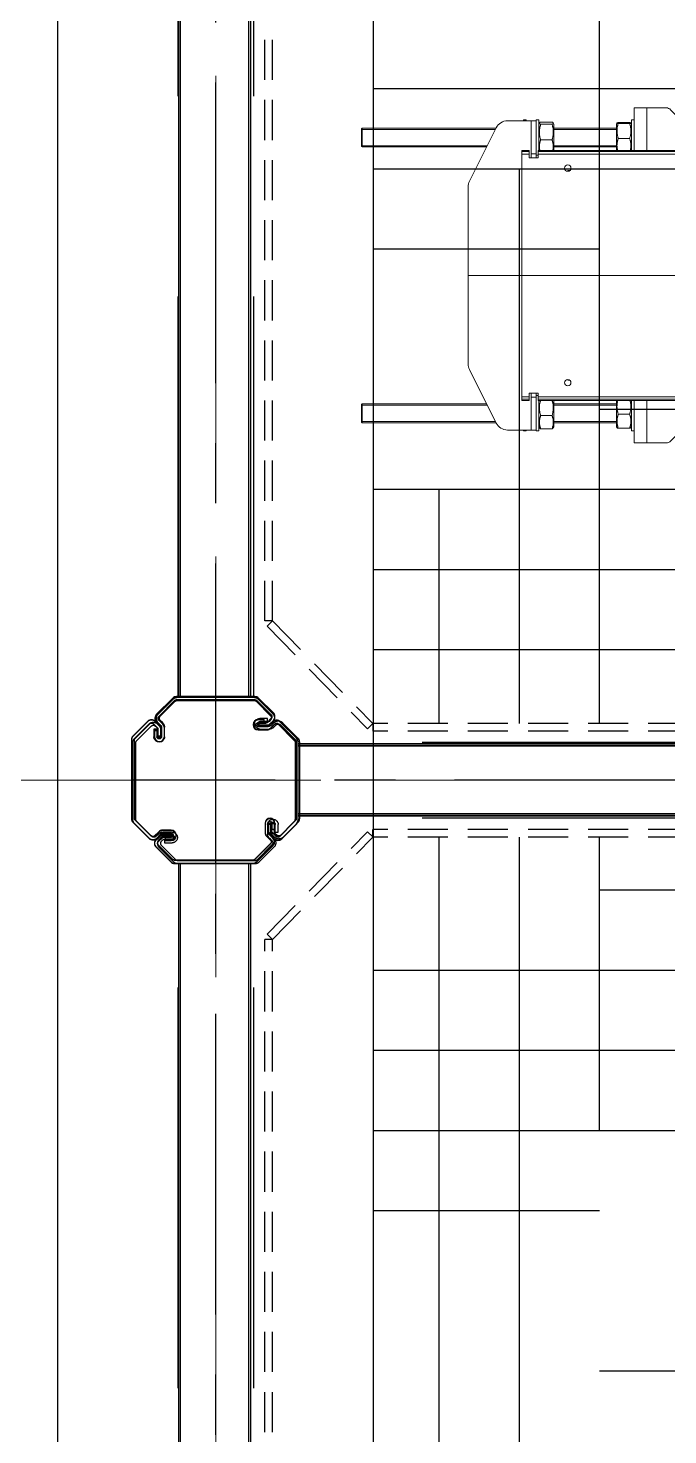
# Model space of a CAD drawing. Header units: millimetres. Extents: x 3220 to 226993, y 817 to 176024.
# Drawn here: x 25003 to 26017, y 69622 to 71851 of the extents above; entities that cross this region are included whole.
import ezdxf

# ---------------------------------------------------------------- set-up
doc = ezdxf.new("R2010")
doc.units = ezdxf.units.MM
for name, pattern in [('AXES', [50.8, 31.75, -6.35, 6.35, -6.35]), ('CENTER', [10.16, 6.35, -1.27, 1.27, -1.27]), ('GEN3', [6.25, 4.75, -1.5]), ('HIDDEN', [9.525, 6.35, -3.175])]:
    doc.linetypes.add(name, pattern=pattern)
doc.layers.add('3', color=6, linetype='GEN3')
doc.layers.add('cellule', color=7, linetype='Continuous')
doc.layers.add('Axe', color=1, linetype='AXES', lineweight=9)
doc.layers.add('Gewinde(DIN)', color=160, linetype='Continuous', lineweight=25)
for name, color, linetype, lineweight, true_color in [('Mittelpunktmarkierung(DIN)', 7, 'Continuous', 25, 0x3f3f3f), ('Sichtbare Kanten(DIN)', 7, 'Continuous', 50, 0x3f3f3f), ('Sichtbare tangentiale Kanten(DIN)', 7, 'Continuous', 50, 0x3f3f3f)]:
    doc.layers.add(name, color=color, linetype=linetype, lineweight=lineweight, true_color=true_color)

# ---------------------------------------------------------------- blocks, each defined once
blk = doc.blocks.new("SYST7ME D'AXE")
at = {"layer": 'Axe', "ltscale": 15}
for p, q in [((0, 18500), (0, -6500)), ((-500, -3000), (15500, -3000))]:
    blk.add_line(p, q, dxfattribs=at)
blk = doc.blocks.new('palplanche')
at = {"color": 1, "linetype": 'CENTER', "ltscale": 75}
for p, q in [((-2500, 2632.6), (-2500, -632)), ((642.3, 2500), (-2632, 2500)), ((640.8, -500), (-2632, -500))]:
    blk.add_line(p, q, dxfattribs=at)
at = {"color": 0, "linetype": 'HIDDEN', "ltscale": 100}
for p, q in [((-2581, 2594.3), (-2581, 2599.1)), ((-2567.6, 2588.3), (-2567.6, 2593.1)), ((-2411.7, 2568.8), (-2406.9, 2568.8)), ((-2405.7, 2582.2), (-2400.9, 2582.2)), ((368.5, 2560), (-2367.4, 2560)), ((-2587.1, 2432.4), (-2591.9, 2432.4)), ((368.5, 2440), (-2367.4, 2440)), ((-2593.1, 2419), (-2597.9, 2419)), ((-2431.2, 2412.9), (-2431.2, 2408.1)), ((-2417.8, 2406.9), (-2417.8, 2402.1)), ((-2559.4, 2368.6), (-2559.4, -367.4)), ((-2439.4, 2368.6), (-2439.4, -367.4)), ((-2581, -405.7), (-2581, -400.9)), ((-2567.6, -411.7), (-2567.6, -406.9)), ((-2405.7, -417.8), (-2400.9, -417.8)), ((-2411.7, -431.2), (-2406.9, -431.2)), ((367.1, -440), (-2367.4, -440)), ((-2587.1, -567.6), (-2591.9, -567.6)), ((367.1, -560), (-2367.4, -560)), ((-2593.1, -581), (-2597.9, -581)), ((-2431.2, -587.1), (-2431.2, -591.9)), ((-2417.8, -593.1), (-2417.8, -597.9))]:
    blk.add_line(p, q, dxfattribs=at)
at = {"color": 4, "linetype": 'ByBlock'}
blk.add_line((-2565, 2367.4), (-2502.4, 2367.4), dxfattribs=at)
at = {"color": 0, "linetype": 'HIDDEN', "ltscale": 100}
for points in [[(-2405.7, 2582.2), (-2405.7, 2570.2, -1), (-2412.9, 2570.2), (-2412.9, 2585.2, -0.198912), (-2411.5, 2588.6), (-2407.6, 2592.4, 0.414214), (-2407.6, 2606), (-2431.4, 2629.8, 0.198912), (-2438.2, 2632.6), (-2559.4, 2632.6, 0.198912), (-2566.2, 2629.8), (-2589.1, 2606.9, 0.414214), (-2589.1, 2593.3), (-2587, 2591.2, 0.198912), (-2580.2, 2588.3), (-2567.6, 2588.3)], [(-2400.9, 2582.2), (-2400.9, 2570.2, -1), (-2417.7, 2570.2), (-2417.7, 2585.2, -0.198912), (-2414.8, 2592), (-2411, 2595.8, 0.414214), (-2411, 2602.6), (-2434.8, 2626.4, 0.198912), (-2438.2, 2627.8), (-2559.4, 2627.8, 0.198912), (-2562.8, 2626.4), (-2585.7, 2603.5, 0.414214), (-2585.7, 2596.7), (-2583.6, 2594.6, 0.198912), (-2580.2, 2593.1), (-2567.6, 2593.1)], [(-2581, 2594.3), (-2569, 2594.3, -1), (-2569, 2587.1), (-2584, 2587.1, -0.198912), (-2587.4, 2588.6), (-2591.2, 2592.4, 0.414214), (-2604.8, 2592.4), (-2628.6, 2568.6, 0.198912), (-2631.4, 2561.8), (-2631.4, 2440.6, 0.198912), (-2628.6, 2433.8), (-2605.7, 2410.9, 0.414214), (-2592.1, 2410.9), (-2590, 2413, 0.198912), (-2587.1, 2419.8), (-2587.1, 2432.4)], [(-2581, 2599.1), (-2569, 2599.1, -1), (-2569, 2582.3), (-2584, 2582.3, -0.198912), (-2590.8, 2585.2), (-2594.6, 2589, 0.414214), (-2601.4, 2589), (-2625.2, 2565.2, 0.198912), (-2626.6, 2561.8), (-2626.6, 2440.6, 0.198912), (-2625.2, 2437.2), (-2602.3, 2414.3, 0.414214), (-2595.5, 2414.3), (-2593.4, 2416.4, 0.198912), (-2591.9, 2419.8), (-2591.9, 2432.4)], [(-2417.8, 2402.1), (-2429.8, 2402.1, -1), (-2429.8, 2418.9), (-2414.8, 2418.9, -0.198912), (-2408, 2416), (-2404.2, 2412.2, 0.414214), (-2397.4, 2412.2), (-2373.6, 2436, 0.198912), (-2372.2, 2439.4), (-2372.2, 2560.6, 0.198912), (-2373.6, 2564), (-2396.5, 2586.9, 0.414214), (-2403.3, 2586.9), (-2405.5, 2584.8, 0.198912), (-2406.9, 2581.4), (-2406.9, 2568.8)], [(-2417.8, 2406.9), (-2429.8, 2406.9, -1), (-2429.8, 2414.1), (-2414.8, 2414.1, -0.198912), (-2411.4, 2412.7), (-2407.6, 2408.8, 0.414214), (-2394, 2408.8), (-2370.2, 2432.6, 0.198912), (-2367.4, 2439.4), (-2367.4, 2560.6, 0.198912), (-2370.2, 2567.4), (-2393.1, 2590.3, 0.414214), (-2406.7, 2590.3), (-2408.8, 2588.2, 0.198912), (-2411.7, 2581.4), (-2411.7, 2568.8)], [(-2597.9, 2419), (-2597.9, 2431, -1), (-2581.1, 2431), (-2581.1, 2416, -0.198912), (-2584, 2409.2), (-2587.8, 2405.4, 0.414214), (-2587.8, 2398.6), (-2564, 2374.8, 0.198912), (-2560.6, 2373.4), (-2439.4, 2373.4, 0.198912), (-2436, 2374.8), (-2413.1, 2397.7, 0.414214), (-2413.1, 2404.5), (-2415.2, 2406.7, 0.198912), (-2418.6, 2408.1), (-2431.2, 2408.1)], [(-2593.1, 2419), (-2593.1, 2431, -1), (-2585.9, 2431), (-2585.9, 2416, -0.198912), (-2587.4, 2412.6), (-2591.2, 2408.8, 0.414214), (-2591.2, 2395.2), (-2567.4, 2371.4, 0.198912), (-2560.6, 2368.6), (-2439.4, 2368.6, 0.198912), (-2432.6, 2371.4), (-2409.7, 2394.3, 0.414214), (-2409.7, 2407.9), (-2411.8, 2410, 0.198912), (-2418.6, 2412.9), (-2431.2, 2412.9)], [(-2405.7, -417.8), (-2405.7, -429.8, -1), (-2412.9, -429.8), (-2412.9, -414.8, -0.198912), (-2411.5, -411.4), (-2407.6, -407.6, 0.414214), (-2407.6, -394), (-2431.4, -370.2, 0.198912), (-2438.2, -367.4), (-2559.4, -367.4, 0.198912), (-2566.2, -370.2), (-2589.1, -393.1, 0.414214), (-2589.1, -406.7), (-2587, -408.8, 0.198912), (-2580.2, -411.7), (-2567.6, -411.7)], [(-2400.9, -417.8), (-2400.9, -429.8, -1), (-2417.7, -429.8), (-2417.7, -414.8, -0.198912), (-2414.8, -408), (-2411, -404.2, 0.414214), (-2411, -397.4), (-2434.8, -373.6, 0.198912), (-2438.2, -372.2), (-2559.4, -372.2, 0.198912), (-2562.8, -373.6), (-2585.7, -396.5, 0.414214), (-2585.7, -403.3), (-2583.6, -405.4, 0.198912), (-2580.2, -406.9), (-2567.6, -406.9)], [(-2581, -400.9), (-2569, -400.9, -1), (-2569, -417.7), (-2584, -417.7, -0.198912), (-2590.8, -414.8), (-2594.6, -411, 0.414214), (-2601.4, -411), (-2625.2, -434.8, 0.198912), (-2626.6, -438.2), (-2626.6, -559.4, 0.198912), (-2625.2, -562.8), (-2602.3, -585.7, 0.414214), (-2595.5, -585.7), (-2593.4, -583.6, 0.198912), (-2591.9, -580.2), (-2591.9, -567.6)], [(-2581, -405.7), (-2569, -405.7, -1), (-2569, -412.9), (-2584, -412.9, -0.198912), (-2587.4, -411.4), (-2591.2, -407.6, 0.414214), (-2604.8, -407.6), (-2628.6, -431.4, 0.198912), (-2631.4, -438.2), (-2631.4, -559.4, 0.198912), (-2628.6, -566.2), (-2605.7, -589.1, 0.414214), (-2592.1, -589.1), (-2590, -587, 0.198912), (-2587.1, -580.2), (-2587.1, -567.6)], [(-2417.8, -597.9), (-2429.8, -597.9, -1), (-2429.8, -581.1), (-2414.8, -581.1, -0.198912), (-2408, -584), (-2404.2, -587.8, 0.414214), (-2397.4, -587.8), (-2373.6, -564, 0.198912), (-2372.2, -560.6), (-2372.2, -439.4, 0.198912), (-2373.6, -436), (-2396.5, -413.1, 0.414214), (-2403.3, -413.1), (-2405.5, -415.2, 0.198912), (-2406.9, -418.6), (-2406.9, -431.2)], [(-2417.8, -593.1), (-2429.8, -593.1, -1), (-2429.8, -585.9), (-2414.8, -585.9, -0.198912), (-2411.4, -587.3), (-2407.6, -591.2, 0.414214), (-2394, -591.2), (-2370.2, -567.4, 0.198912), (-2367.4, -560.6), (-2367.4, -439.4, 0.198912), (-2370.2, -432.6), (-2393.1, -409.7, 0.414214), (-2406.7, -409.7), (-2408.8, -411.8, 0.198912), (-2411.7, -418.6), (-2411.7, -431.2)], [(-2597.9, -581), (-2597.9, -569, -1), (-2581.1, -569), (-2581.1, -584, -0.198912), (-2584, -590.8), (-2587.8, -594.6, 0.414214), (-2587.8, -601.4), (-2564, -625.2, 0.198912), (-2560.6, -626.6), (-2439.4, -626.6, 0.198912), (-2436, -625.2), (-2413.1, -602.3, 0.414214), (-2413.1, -595.5), (-2415.2, -593.3, 0.198912), (-2418.6, -591.9), (-2431.2, -591.9)], [(-2593.1, -581), (-2593.1, -569, -1), (-2585.9, -569), (-2585.9, -584, -0.198912), (-2587.4, -587.4), (-2591.2, -591.2, 0.414214), (-2591.2, -604.8), (-2567.4, -628.6, 0.198912), (-2560.6, -631.4), (-2439.4, -631.4, 0.198912), (-2432.6, -628.6), (-2409.7, -605.7, 0.414214), (-2409.7, -592.1), (-2411.8, -590, 0.198912), (-2418.6, -587.1), (-2431.2, -587.1)]]:
    blk.add_lwpolyline(points, format="xyb", dxfattribs=at)
at = {"layer": '3', "linetype": 'HIDDEN', "ltscale": 10}
for p, q in [((-2418.5, 2256), (-2259.3, 2418.5)), ((-2410, 2247.5), (-2250.8, 2410)), ((-2259.3, 2418.5), (-2250.7, 2410.1)), ((249.2, 2422), (-2250.8, 2422)), ((249.2, 2410.1), (-2250.8, 2410)), ((-2250.7, 2410.1), (-2250.7, 2422)), ((-2418.5, 2256), (-2410, 2247.5)), ((-2422, 2247.5), (-2422, -247.5)), ((-2410, 2247.5), (-2422, 2247.5)), ((-2410, 2247.5), (-2410, -247.5)), ((-2410, -247.5), (-2422, -247.5)), ((-2418.5, -256), (-2410, -247.5)), ((-2418.5, -256), (-2259.3, -418.5)), ((-2410, -247.5), (-2250.8, -410)), ((-2259.3, -418.5), (-2250.7, -410.1)), ((249.2, -410.1), (-2250.8, -410)), ((249.2, -422), (-2250.8, -422)), ((-2250.7, -410.1), (-2250.7, -422))]:
    blk.add_line(p, q, dxfattribs=at)
at = {"layer": 'cellule', "color": 3}
for p, q in [((366.5, 2556.4), (-2369.5, 2556.4)), ((366.5, 2553.4), (-2369.5, 2553.4)), ((366.5, 2445.4), (-2369.5, 2445.4)), ((366.5, 2442.4), (-2369.5, 2442.4)), ((-2558.5, 2367.4), (-2558.5, -368)), ((-2555.5, 2367.4), (-2555.5, -368)), ((-2447.5, 2367.4), (-2447.5, -368)), ((-2444.5, 2367.4), (-2444.5, -368)), ((366.5, -443), (-2369.5, -443)), ((366.5, -446), (-2369.5, -446)), ((366.5, -554), (-2369.5, -554)), ((366.5, -557), (-2369.5, -557))]:
    blk.add_line(p, q, dxfattribs=at)
for points in [[(-2409.3, 2603.3, -0.414214), (-2409.3, 2591.4), (-2415.9, 2584.8, 0.198912), (-2416.9, 2582.3), (-2416.9, 2568.1, 1), (-2410.8, 2568.1), (-2410.8, 2577.7), (-2406, 2577.7), (-2406, 2568.1, -1), (-2421.7, 2568.1), (-2421.7, 2582.3, -0.198912), (-2419.3, 2588.2), (-2412.7, 2594.8, 0.414214), (-2412.7, 2599.9), (-2438.3, 2625.5, 0.198912), (-2440.9, 2626.6), (-2503, 2626.6), (-2565.1, 2626.6, 0.198912), (-2567.7, 2625.5), (-2591, 2602.2, 0.414214), (-2591, 2597.1), (-2584.4, 2590.5, 0.198912), (-2581.9, 2589.4), (-2571.4, 2589.4), (-2571.4, 2584.6), (-2581.9, 2584.6, -0.198912), (-2587.8, 2587.1), (-2594.4, 2593.7, -0.414214), (-2594.4, 2605.6), (-2571.1, 2628.9, -0.198912), (-2565.1, 2631.4), (-2503, 2631.4), (-2440.9, 2631.4, -0.198912), (-2435, 2628.9)], [(-2605.4, 2591.6, -0.414214), (-2593.5, 2591.6), (-2586.9, 2585, 0.198912), (-2584.4, 2584), (-2570.3, 2584, 1), (-2570.3, 2590.1), (-2579.9, 2590.1), (-2579.9, 2594.9), (-2570.3, 2594.9, -1), (-2570.3, 2579.2), (-2584.4, 2579.2, -0.198912), (-2590.3, 2581.7), (-2596.9, 2588.2, 0.414214), (-2602, 2588.2), (-2627.7, 2562.6, 0.198912), (-2628.7, 2560), (-2628.7, 2497.9), (-2628.7, 2435.8, 0.198912), (-2627.7, 2433.3), (-2604.3, 2409.9, 0.414214), (-2599.2, 2409.9), (-2592.6, 2416.5, 0.198912), (-2591.6, 2419), (-2591.6, 2429.5), (-2586.8, 2429.5), (-2586.8, 2419, -0.198912), (-2589.2, 2413.1), (-2595.8, 2406.5, -0.414214), (-2607.7, 2406.5), (-2631.1, 2429.9, -0.198912), (-2633.5, 2435.8), (-2633.5, 2497.9), (-2633.5, 2560, -0.198912), (-2631.1, 2566)], [(-2397.6, 2407.2, -0.414214), (-2409.5, 2407.2), (-2416.1, 2413.8, 0.198912), (-2418.7, 2414.8), (-2432.8, 2414.8, 1), (-2432.8, 2408.7), (-2423.2, 2408.7), (-2423.2, 2403.9), (-2432.8, 2403.9, -1), (-2432.8, 2419.6), (-2418.7, 2419.6, -0.198912), (-2412.7, 2417.1), (-2406.1, 2410.6, 0.414214), (-2401, 2410.6), (-2375.4, 2436.2, 0.198912), (-2374.3, 2438.8), (-2374.3, 2500.9), (-2374.3, 2563, 0.198912), (-2375.4, 2565.5), (-2398.7, 2588.9, 0.414214), (-2403.8, 2588.9), (-2410.4, 2582.3, 0.198912), (-2411.5, 2579.8), (-2411.5, 2569.3), (-2416.3, 2569.3), (-2416.3, 2579.8, -0.198912), (-2413.8, 2585.7), (-2407.2, 2592.3, -0.414214), (-2395.3, 2592.3), (-2372, 2568.9, -0.198912), (-2369.5, 2563), (-2369.5, 2500.9), (-2369.5, 2438.8, -0.198912), (-2372, 2432.8)], [(-2593.7, 2395.5, -0.414214), (-2593.7, 2407.4), (-2587.2, 2414, 0.198912), (-2586.1, 2416.5), (-2586.1, 2430.7, 1), (-2592.2, 2430.7), (-2592.2, 2421.1), (-2597, 2421.1), (-2597, 2430.7, -1), (-2581.3, 2430.7), (-2581.3, 2416.5, -0.198912), (-2583.8, 2410.6), (-2590.3, 2404, 0.414214), (-2590.3, 2398.9), (-2564.7, 2373.3, 0.198912), (-2562.1, 2372.2), (-2500, 2372.2), (-2437.9, 2372.2, 0.198912), (-2435.4, 2373.3), (-2412, 2396.6, 0.414214), (-2412, 2401.7), (-2418.6, 2408.3, 0.198912), (-2421.1, 2409.4), (-2431.6, 2409.4), (-2431.6, 2414.2), (-2421.1, 2414.2, -0.198912), (-2415.2, 2411.7), (-2408.6, 2405.1, -0.414214), (-2408.6, 2393.2), (-2432, 2369.9, -0.198912), (-2437.9, 2367.4), (-2500, 2367.4), (-2562.1, 2367.4, -0.198912), (-2568.1, 2369.9)], [(-2409.3, -396.1, -0.414214), (-2409.3, -408), (-2415.9, -414.6, 0.198912), (-2416.9, -417.1), (-2416.9, -431.3, 1), (-2410.8, -431.3), (-2410.8, -421.7), (-2406, -421.7), (-2406, -431.3, -1), (-2421.7, -431.3), (-2421.7, -417.1, -0.198912), (-2419.3, -411.2), (-2412.7, -404.6, 0.414214), (-2412.7, -399.5), (-2438.3, -373.9, 0.198912), (-2440.9, -372.8), (-2503, -372.8), (-2565.1, -372.8, 0.198912), (-2567.7, -373.9), (-2591, -397.2, 0.414214), (-2591, -402.3), (-2584.4, -408.9, 0.198912), (-2581.9, -410), (-2571.4, -410), (-2571.4, -414.8), (-2581.9, -414.8, -0.198912), (-2587.8, -412.3), (-2594.4, -405.7, -0.414214), (-2594.4, -393.8), (-2571.1, -370.5, -0.198912), (-2565.1, -368), (-2503, -368), (-2440.9, -368, -0.198912), (-2435, -370.5)], [(-2605.4, -407.8, -0.414214), (-2593.5, -407.8), (-2586.9, -414.4, 0.198912), (-2584.4, -415.4), (-2570.3, -415.4, 1), (-2570.3, -409.3), (-2579.9, -409.3), (-2579.9, -404.5), (-2570.3, -404.5, -1), (-2570.3, -420.2), (-2584.4, -420.2, -0.198912), (-2590.3, -417.7), (-2596.9, -411.2, 0.414214), (-2602, -411.2), (-2627.7, -436.8, 0.198912), (-2628.7, -439.4), (-2628.7, -501.5), (-2628.7, -563.6, 0.198912), (-2627.7, -566.1), (-2604.3, -589.5, 0.414214), (-2599.2, -589.5), (-2592.6, -582.9, 0.198912), (-2591.6, -580.4), (-2591.6, -569.9), (-2586.8, -569.9), (-2586.8, -580.4, -0.198912), (-2589.2, -586.3), (-2595.8, -592.9, -0.414214), (-2607.7, -592.9), (-2631.1, -569.5, -0.198912), (-2633.5, -563.6), (-2633.5, -501.5), (-2633.5, -439.4, -0.198912), (-2631.1, -433.4)], [(-2397.6, -592.2, -0.414214), (-2409.5, -592.2), (-2416.1, -585.6, 0.198912), (-2418.7, -584.6), (-2432.8, -584.6, 1), (-2432.8, -590.7), (-2423.2, -590.7), (-2423.2, -595.5), (-2432.8, -595.5, -1), (-2432.8, -579.8), (-2418.7, -579.8, -0.198912), (-2412.7, -582.3), (-2406.1, -588.8, 0.414214), (-2401, -588.8), (-2375.4, -563.2, 0.198912), (-2374.3, -560.6), (-2374.3, -498.5), (-2374.3, -436.4, 0.198912), (-2375.4, -433.9), (-2398.7, -410.5, 0.414214), (-2403.8, -410.5), (-2410.4, -417.1, 0.198912), (-2411.5, -419.6), (-2411.5, -430.1), (-2416.3, -430.1), (-2416.3, -419.6, -0.198912), (-2413.8, -413.7), (-2407.2, -407.1, -0.414214), (-2395.3, -407.1), (-2372, -430.5, -0.198912), (-2369.5, -436.4), (-2369.5, -498.5), (-2369.5, -560.6, -0.198912), (-2372, -566.6)], [(-2593.7, -603.9, -0.414214), (-2593.7, -592), (-2587.2, -585.4, 0.198912), (-2586.1, -582.9), (-2586.1, -568.7, 1), (-2592.2, -568.7), (-2592.2, -578.3), (-2597, -578.3), (-2597, -568.7, -1), (-2581.3, -568.7), (-2581.3, -582.9, -0.198912), (-2583.8, -588.8), (-2590.3, -595.4, 0.414214), (-2590.3, -600.5), (-2564.7, -626.1, 0.198912), (-2562.1, -627.2), (-2500, -627.2), (-2437.9, -627.2, 0.198912), (-2435.4, -626.1), (-2412, -602.8, 0.414214), (-2412, -597.7), (-2418.6, -591.1, 0.198912), (-2421.1, -590), (-2431.6, -590), (-2431.6, -585.2), (-2421.1, -585.2, -0.198912), (-2415.2, -587.7), (-2408.6, -594.3, -0.414214), (-2408.6, -606.2), (-2432, -629.5, -0.198912), (-2437.9, -632), (-2500, -632), (-2562.1, -632, -0.198912), (-2568.1, -629.5)]]:
    blk.add_lwpolyline(points, format="xyb", close=True, dxfattribs=at)
for p in [(-2374.3, 2563), (-2374.3, -436.4)]:
    blk.add_point(p, dxfattribs=at)
blk = doc.blocks.new('level +22 m')
h = blk.add_hatch()
h.set_pattern_fill('HOUND', color=252, scale=80)
h.paths.add_polyline_path([(2908.5, -18252.5), (2906.1, -18250), (250, -18250), (250, -20910), (2749.2, -20910.1), (2909.9, -20747.5)])
h.paths.add_polyline_path([(5908.5, -18252.5), (5906.1, -18250), (3092.5, -18250), (3090, -18252.5), (3090, -20747.5), (3249.2, -20910), (5749.2, -20910.1), (5909.9, -20747.5)])
h.paths.add_polyline_path([(8908.5, -18252.5), (8906.1, -18250), (6092.5, -18250), (6090, -18252.5), (6090, -20747.5), (6249.2, -20910), (8749.2, -20910.1), (8909.9, -20747.5)])
h.paths.add_polyline_path([(11908.5, -18252.5), (11906.1, -18250), (9092.5, -18250), (9090, -18252.5), (9090, -20747.5), (9249.2, -20910), (11749.2, -20910.1), (11909.9, -20747.5)])
h.paths.add_polyline_path([(14750, -18250), (12092.5, -18250), (12090, -18252.5), (12090, -20747.5), (12249.2, -20910), (14749.2, -20910.1), (14750, -20909.3)])
h.paths.add_polyline_path([(14750, -21090.7), (14749.2, -21089.9), (12249.2, -21090), (12090, -21252.5), (12090, -23747.5), (12249.2, -23910), (14749.2, -23910.1), (14750, -23909.3)])
h.paths.add_polyline_path([(11908.5, -21252.5), (11749.2, -21089.9), (9249.2, -21090), (9090, -21252.5), (9090, -23747.5), (9249.2, -23910), (11749.2, -23910.1), (11909.9, -23747.5)])
h.paths.add_polyline_path([(8908.5, -21252.5), (8749.2, -21089.9), (6249.2, -21090), (6090, -21252.5), (6090, -23747.5), (6249.2, -23910), (8749.2, -23910.1), (8909.9, -23747.5)])
h.paths.add_polyline_path([(5908.5, -21252.5), (5749.2, -21089.9), (3249.2, -21090), (3090, -21252.5), (3090, -23747.5), (3249.2, -23910), (5749.2, -23910.1), (5909.9, -23747.5)])
h.paths.add_polyline_path([(2908.5, -21252.5), (2749.2, -21089.9), (250, -21090), (250, -23910), (2749.2, -23910.1), (2909.9, -23747.5)])
for points in [[(15250, -24250), (-250, -24250), (-250, 250), (15250, 250)], [(250, -250), (14750, -250), (14750, -23750), (250, -23750)]]:
    blk.add_lwpolyline(points, close=True)
blk.add_blockref("SYST7ME D'AXE", (0, -18000))
at = {"xscale": -1, "rotation": 180}
for p in [(2500, -18500), (2500, -21500)]:
    blk.add_blockref('palplanche', p, dxfattribs=at)
blk = doc.blocks.new('TKF 300 tondeur T')
at = {"color": 1, "lineweight": 0}
blk.add_line((0, 0), (1108, 0), dxfattribs=at)
at = {"layer": 'Gewinde(DIN)', "color": 5, "lineweight": 0}
for p, q in [((972, 231.4), (873, 231.4)), ((1277, 231.4), (1064.8, 231.4)), ((873, 205.6), (972, 205.6)), ((1077.7, 205.6), (1277, 205.6)), ((972, -205.6), (873, -205.6)), ((1277, -205.6), (1077.7, -205.6)), ((873, -231.4), (972, -231.4)), ((1064.8, -231.4), (1277, -231.4))]:
    blk.add_line(p, q, dxfattribs=at)
at = {"layer": 'Mittelpunktmarkierung(DIN)', "color": 5, "lineweight": 0, "ltscale": 5.555937}
for p, q in [((606.5, 30.8), (606.5, -19.2)), ((631.5, 5.8), (581.5, 5.8))]:
    blk.add_line(p, q, dxfattribs=at)
at = {"layer": 'Sichtbare Kanten(DIN)', "color": 5, "lineweight": 0}
for p, q in [((433, 343.9), (433, 198.2)), ((435, 343.9), (433, 343.9)), ((435, 198.2), (435, 343.9)), ((435.5, 343.9), (435.5, 198.2)), ((435.5, 343.9), (437.6, 343.9)), ((437.6, 348.5), (652.4, 348.5)), ((437.6, 343.9), (437.6, 348.5)), ((652.4, 348.5), (652.4, 343.9)), ((652.4, 343.9), (654.5, 343.9)), ((654.5, 198.2), (654.5, 343.9)), ((655, 343.9), (655, 198.2)), ((655, 343.9), (657, 343.9)), ((657, 198.2), (657, 343.9)), ((747.9, 223.4), (787.1, 262.6)), ((825, 265.5), (794.1, 265.5)), ((825, 265.5), (845, 265.5)), ((845, 265.5), (845, 198.2)), ((845, 246.5), (849, 246.5)), ((849, 246.5), (849, 198.2)), ((996, 198.2), (996, 246.5)), ((1000, 246.5), (996, 246.5)), ((1000, 245), (1000, 246.5)), ((1016, 246.5), (1016, 245)), ((1016, 246.5), (1020, 246.5)), ((1020, 246.5), (1020, 245)), ((849, 239.8), (850, 241.5)), ((852, 242.2), (870, 242.2)), ((852, 240.8), (870, 240.8)), ((873, 239.8), (872, 241.5)), ((873, 198.2), (873, 239.8)), ((873, 233.5), (972, 233.5)), ((972, 239.8), (973.1, 241.7)), ((972, 239.8), (972, 198.2)), ((993, 243.1), (975, 243.1)), ((993, 239.5), (975, 239.5)), ((996, 239.8), (994.9, 241.7)), ((1000, 192.9), (1000, 245)), ((1000, 245), (1008, 245)), ((1008, 245), (1008, 192.9)), ((1008, 245), (1045.6, 245)), ((1105.9, 149.2), (1063.5, 233.9)), ((1063.8, 233.5), (1276, 233.5)), ((1276, 203.5), (1276, 233.5)), ((1277, 232.5), (1276, 233.5)), ((1277, 232.5), (1277, 204.5)), ((435, 201.5), (435.5, 201.5)), ((530, 198.2), (530, 203)), ((560, 203), (560, 198.2)), ((654.5, 201.5), (655, 201.5)), ((745, 216.4), (745, 198.2)), ((852, 217.1), (870, 217.1)), ((873, 203.5), (972, 203.5)), ((993, 214.9), (975, 214.9)), ((1078.8, 203.5), (1276, 203.5)), ((1277, 204.5), (1276, 203.5)), ((0, 196.2), (0, 197.3)), ((0, 196.2), (0, 192.3)), ((0, 0.1), (0, 192.3)), ((10, 198.2), (995, 198.2)), ((435.5, 198.5), (435, 198.5)), ((560, 198.5), (530, 198.5)), ((655, 198.5), (654.5, 198.5)), ((997, 196.2), (997, 198)), ((997, 196.2), (997, 192.3)), ((997, 186.4), (997, 192.3)), ((1000, 190.5), (997, 190.5)), ((1011, 186.4), (997, 186.4)), ((1000, 186.4), (1000, 192.9)), ((1008, 192.9), (1008, 186.4)), ((1011, 198), (1011, 196.2)), ((1011, 192.3), (1011, 196.2)), ((1011, 192.3), (1011, 186.4)), ((1013, 198.2), (1021, 198.2)), ((1023, 196.2), (1023, 198)), ((1023, 196.2), (1023, 192.3)), ((1023, 0.1), (1023, 192.3)), ((47, 166), (48.2, 166)), ((48.2, 166), (53, 166)), ((52, 166), (53, 166)), ((227, 166), (233, 166)), ((227, 166), (233, 166)), ((407, 166), (413, 166)), ((407, 166), (413, 166)), ((585.2, 168.5), (594.8, 168.5)), ((587, 166), (593, 166)), ((587, 166), (593, 166)), ((590.6, 168.5), (591.5, 169)), ((591.5, 174.8), (591.5, 169.9)), ((591.5, 173.5), (593.6, 173.5)), ((767, 166), (773, 166)), ((767, 166), (773, 166)), ((947, 166), (948, 166)), ((948, 166), (950, 166)), ((950, 165), (950, 166)), ((1108, 140.3), (1108, -140.3)), ((0, 0.1), (0, -0.1)), ((1023, 0.1), (1023, -0.1)), ((0, -192.3), (0, -0.1)), ((1023, -192.3), (1023, -0.1)), ((1063.5, -233.9), (1105.9, -149.2)), ((50, -165), (50, -166)), ((52, -166), (50, -166)), ((52, -166), (53, -166)), ((227, -166), (233, -166)), ((407, -166), (413, -166)), ((594.8, -168.5), (585.2, -168.5)), ((587, -166), (593, -166)), ((590.6, -168.5), (591.5, -169)), ((591.5, -174.8), (591.5, -169.9)), ((593.6, -173.5), (591.5, -173.5)), ((767, -166), (773, -166)), ((947, -166), (948, -166)), ((950, -166), (948, -166)), ((950, -166), (950, -165)), ((0, -192.3), (0, -196.2)), ((0, -197.3), (0, -196.2)), ((995, -198.2), (10, -198.2)), ((440, -198.2), (440, -198.5)), ((440, -198.5), (474.1, -198.5)), ((446.5, -259.7), (446.5, -198.5)), ((486.3, -198.5), (474.1, -198.5)), ((486.3, -198.5), (486.3, -198.2)), ((486.3, -198.5), (603.7, -198.5)), ((603.7, -198.5), (603.7, -198.2)), ((615.9, -198.5), (603.7, -198.5)), ((615.9, -198.5), (650, -198.5)), ((643.5, -259.7), (643.5, -198.5)), ((650, -198.2), (650, -198.5)), ((745, -198.2), (745, -216.4)), ((845, -198.2), (845, -265.5)), ((849, -198.2), (849, -246.5)), ((873, -239.9), (873, -198.2)), ((972, -198.2), (972, -239.9)), ((996, -246.5), (996, -198.2)), ((997, -186.4), (1011, -186.4)), ((997, -192.3), (997, -186.4)), ((1000, -190.5), (997, -190.5)), ((997, -192.3), (997, -196.2)), ((997, -198), (997, -196.2)), ((1000, -192.9), (1000, -186.4)), ((1000, -245), (1000, -192.9)), ((1008, -186.4), (1008, -192.9)), ((1008, -192.9), (1008, -245)), ((1011, -186.4), (1011, -192.3)), ((1011, -196.2), (1011, -192.3)), ((1011, -196.2), (1011, -198)), ((1021, -198.2), (1013, -198.2)), ((1023, -192.3), (1023, -196.2)), ((1023, -198), (1023, -196.2)), ((852, -219.9), (870, -219.9)), ((873, -203.5), (972, -203.5)), ((993, -222.1), (975, -222.1)), ((1078.8, -203.5), (1276, -203.5)), ((1276, -233.5), (1276, -203.5)), ((1277, -204.5), (1276, -203.5)), ((1277, -204.5), (1277, -232.5)), ((787.1, -262.6), (747.9, -223.4)), ((849, -239.9), (850, -241.5)), ((852, -242.2), (870, -242.2)), ((873, -239.9), (872, -241.5)), ((873, -233.5), (972, -233.5)), ((972, -239.9), (973.1, -241.7)), ((993, -243.1), (975, -243.1)), ((996, -239.9), (994.9, -241.7)), ((1008, -245), (1000, -245)), ((1000, -246.5), (1000, -245)), ((1045.6, -245), (1008, -245)), ((1016, -245), (1016, -246.5)), ((1020, -245), (1020, -246.5)), ((1063.8, -233.5), (1276, -233.5)), ((1277, -232.5), (1276, -233.5)), ((644, -259.7), (446, -259.7)), ((446, -275.6), (446, -259.7)), ((644, -275.6), (644, -259.7)), ((794.1, -265.5), (825, -265.5)), ((825, -265.5), (845, -265.5)), ((845, -246.5), (849, -246.5)), ((1000, -246.5), (996, -246.5)), ((1016, -246.5), (1020, -246.5)), ((642, -277.6), (448, -277.6)), ((463.5, -288.9), (463.5, -278.6)), ((626.5, -288.9), (626.5, -278.6)), ((623.7, -291.6), (466.2, -291.6))]:
    blk.add_line(p, q, dxfattribs=at)
for centre in [(50, 170), (230, 170), (410, 170), (590, 170), (770, 170), (950, 170), (50, -170), (230, -170), (410, -170), (590, -170), (770, -170), (950, -170)]:
    blk.add_circle(centre, 5, dxfattribs=at)
for centre, radius, start, end in [((437.6, 343.9), 4.6, 90, 180), ((437.6, 343.9), 2.6, 90, 180), ((440, 343.5), 5, 163.7398, 180), ((652.4, 343.9), 4.6, 0, 90), ((652.4, 343.9), 2.6, 0, 90), ((650, 343.5), 5, 0, 16.2602), ((794.1, 255.5), 10, 90, 135), ((755, 216.4), 10, 135, 180), ((1045.6, 225), 20, 26.5651, 90), ((545, 203), 15, 0, 180), ((1088, 140.3), 20, 0, 26.5651), ((1088, -140.3), 20, 333.4349, 0), ((755, -216.4), 10, 180, 225), ((1045.6, -225), 20, 270, 333.4349), ((794.1, -255.5), 10, 225, 270), ((448, -275.6), 2, 180, 270), ((462.5, -278.6), 1, 0, 90), ((466.2, -288.9), 2.75, 180, 270), ((623.7, -288.9), 2.75, 270, 0), ((627.5, -278.6), 1, 90, 180), ((642, -275.6), 2, 270, 0)]:
    blk.add_arc(centre, radius, start, end, dxfattribs=at)
for centre, major_axis, start_param, end_param in [((10, 197.3), (-10, 0), 4.712389, 6.283185), ((995, 198), (2, 0), 0, 1.570796), ((1013, 198), (-2, 0), 4.712389, 6.283185), ((1021, 198), (2, 0), 0, 1.570796), ((10, -197.3), (-10, 0), 0, 1.570796), ((995, -198), (2, 0), 4.712389, 6.283185), ((1013, -198), (-2, 0), 0, 1.570796), ((1021, -198), (2, 0), 4.712389, 6.283185)]:
    blk.add_ellipse(centre, major_axis=major_axis, ratio=0.087156, start_param=start_param, end_param=end_param, dxfattribs=at)
for points, weights in [([(852, 242.2), (848.2, 241.5), (852, 240.8)], [1, 1.15470053838, 1]), ([(852, 240.8), (848.2, 229), (852, 217.1)], [1, 1.15470053838, 1]), ([(870, 240.8), (873.8, 241.5), (870, 242.2)], [1, 1.15470053838, 1]), ([(870, 217.1), (873.8, 229), (870, 240.8)], [1, 1.15470053838, 1]), ([(975, 243.1), (971.2, 241.3), (975, 239.5)], [1, 1.15470053838, 1]), ([(975, 239.5), (971.2, 227.2), (975, 214.9)], [1, 1.15470053838, 1]), ([(993, 239.5), (996.8, 241.3), (993, 243.1)], [1, 1.15470053838, 1]), ([(993, 214.9), (996.8, 227.2), (993, 239.5)], [1, 1.15470053838, 1]), ([(852, 217.1), (848.6, 207.3), (851, 198.2)], [1, 1.13358959651, 1.03646014728]), ([(871, 198.2), (873.4, 207.3), (870, 217.1)], [1.03646014728, 1.13358959651, 1]), ([(975, 214.9), (971.8, 206.2), (973.7, 198.2)], [1, 1.12545296205, 1.04743609972]), ([(994.3, 198.2), (996.2, 206.2), (993, 214.9)], [1.04743609972, 1.12545296205, 1]), ([(585.1, 169.1), (588.1, 168.7), (591.5, 169.9)], [1.06642358993, 1.10642227603, 1]), ([(591.5, 169.9), (591.5, 169), (591.5, 169)], [1, 1.07735026919, 1.07735026919]), ([(591.5, -169.9), (588.1, -168.7), (585.1, -169.1)], [1, 1.10642227603, 1.06642358993]), ([(591.5, -169), (591.5, -169), (591.5, -169.9)], [1.07735026919, 1.07735026919, 1]), ([(851.4, -198.2), (848.4, -208.8), (852, -219.9)], [1.02123851615, 1.1432309128, 1]), ([(870, -219.9), (873.6, -208.8), (870.6, -198.2)], [1, 1.1432309128, 1.02123851615]), ([(974.8, -198.2), (971.3, -210.1), (975, -222.1)], [1.00711671201, 1.15105633783, 1]), ([(993, -222.1), (996.7, -210.1), (993.2, -198.2)], [1, 1.15105633783, 1.00711671201]), ([(852, -219.9), (848.2, -231), (852, -242.2)], [1, 1.15470053838, 1]), ([(870, -242.2), (873.8, -231), (870, -219.9)], [1, 1.15470053838, 1]), ([(975, -222.1), (971.2, -232.6), (975, -243.1)], [1, 1.15470053838, 1]), ([(993, -243.1), (996.8, -232.6), (993, -222.1)], [1, 1.15470053838, 1]), ([(852, -242.2), (850.1, -241.8), (850, -241.5)], [1, 1.06993503982, 1.07663940383]), ([(872, -241.5), (871.9, -241.8), (870, -242.2)], [1.07663940383, 1.06993503982, 1]), ([(975, -243.1), (973.4, -242.4), (973.1, -241.7)], [1, 1.05768712537, 1.07235171871]), ([(994.9, -241.7), (994.6, -242.4), (993, -243.1)], [1.07235171871, 1.05768712537, 1])]:
    blk.add_rational_spline(points, weights, degree=2, dxfattribs=at)
at = {"layer": 'Sichtbare tangentiale Kanten(DIN)', "color": 5, "lineweight": 0}
for p, q in [((437.6, 343.9), (652.4, 343.9)), ((825, 198.2), (825, 265.5)), ((435, 204.5), (435.5, 204.5)), ((654.5, 204.5), (655, 204.5)), ((0, 196.2), (997, 196.2)), ((0, 192.3), (997, 192.3)), ((1008, 192.9), (1000, 192.9)), ((1011, 196.2), (1023, 196.2)), ((1011, 192.3), (1023, 192.3)), ((48.2, 165.3), (48.2, 166)), ((52, 165.4), (52, 166)), ((948, 166), (948, 165.4)), ((52, -166), (52, -165.4)), ((948, -165.4), (948, -166)), ((0, -192.3), (997, -192.3)), ((0, -196.2), (997, -196.2)), ((474.1, -198.5), (474.1, -198.2)), ((615.9, -198.5), (615.9, -198.2)), ((825, -265.5), (825, -198.2)), ((1000, -192.9), (1008, -192.9)), ((1011, -192.3), (1023, -192.3)), ((1011, -196.2), (1023, -196.2)), ((644, -275.6), (446, -275.6)), ((626.5, -278.6), (463.5, -278.6)), ((626.5, -288.9), (463.5, -288.9))]:
    blk.add_line(p, q, dxfattribs=at)
blk = doc.blocks.new('175 T')
blk.add_blockref('TKF 300 tondeur T', (-1108, 0))

msp = doc.modelspace()

# ---------------------------------------------------------------- block references
at = {"color": 2}
msp.add_blockref('level +22 m', (25300, 91659.2), dxfattribs=at)
at = {"xscale": -1}
msp.add_blockref('175 T', (25700, 71459.2), dxfattribs=at)

doc.saveas('drawing.dxf')
